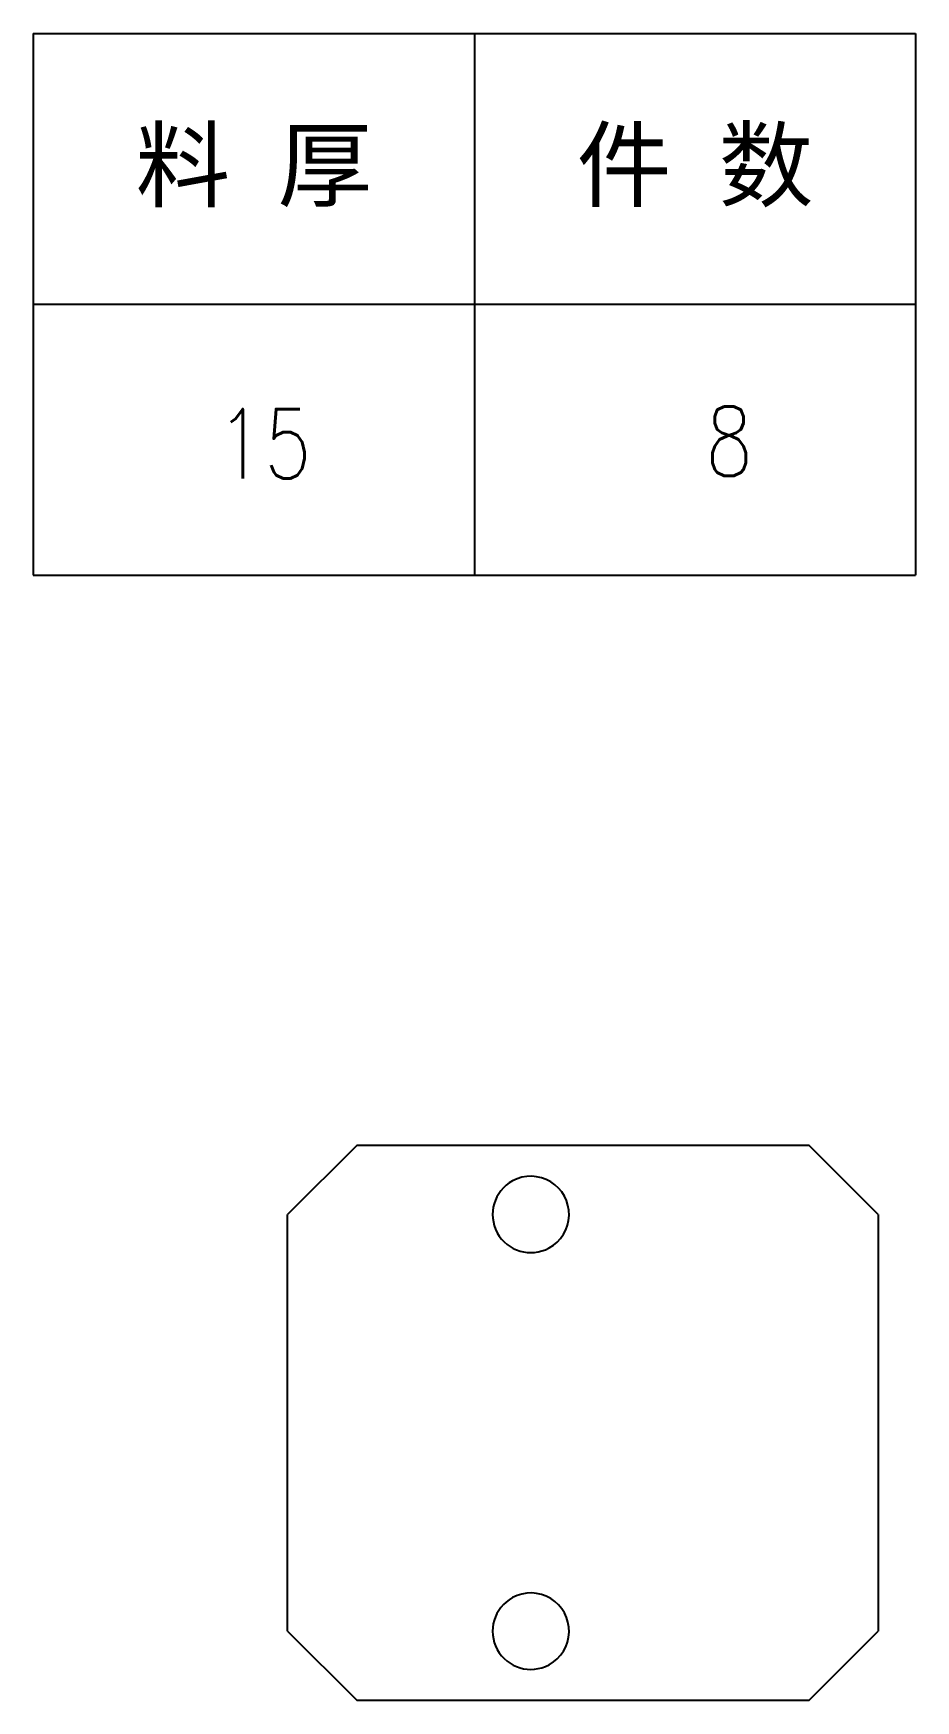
# Model space of a CAD drawing. Header units: millimetres. Extents: x 2210 to 79821, y -19430 to 2344.
# Drawn here: x 11145.1 to 11272.1, y 1875.6 to 2115.6 of the extents above; entities that cross this region are included whole.
import ezdxf
from ezdxf.enums import TextEntityAlignment as Align

# ---------------------------------------------------------------- set-up
doc = ezdxf.new("R2010")
doc.units = ezdxf.units.MM
doc.layers.add('101', color=7, linetype='Continuous', true_color=0xffffff)
doc.styles.add('DIM', font='simplex.shx', dxfattribs={"width": 0.8, "bigfont": 'bigfont.shx'})
doc.styles.get("Standard").update_dxf_attribs({"font": 'arial.ttf'})

# ---------------------------------------------------------------- blocks, each defined once
blk = doc.blocks.new('*T1')
at = {"color": 0, "linetype": 'ByBlock', "lineweight": -2, "transparency": 16777216}
for p, q in [((0, 0), (127, 0)), ((0, 0), (0, -78)), ((63.5, 0), (63.5, -78)), ((127, 0), (127, -78)), ((0, -39), (127, -39)), ((0, -78), (127, -78))]:
    blk.add_line(p, q, dxfattribs=at)
at = {"color": 0, "transparency": 16777216, "char_height": 10, "width": 60.5, "attachment_point": 5}
for s, insert in [('{\\fSimSun|b0|i0|c134|p2;料 厚}', (31.75, -19.5)), ('{\\fSimSun|b0|i0|c134|p2;件 数}', (95.25, -19.5))]:
    blk.add_mtext(s, dxfattribs=dict(at, insert=insert))
blk = doc.blocks.new('拆图参数')
blk.add_blockref('*T1', (-63.5, 78))
at = {"style": 'DIM', "width": 0.8}
blk.add_attdef('1', text='', height=10, dxfattribs=at).set_placement((36.65, 19.27), align=Align.MIDDLE_CENTER)
blk.add_attdef('6', text='', height=10, dxfattribs=at).set_placement((-37.13, 18.91), align=Align.MIDDLE_LEFT)

msp = doc.modelspace()

# ---------------------------------------------------------------- linework, layer by layer
at = {"layer": '101', "color": 92, "linetype": 'Continuous', "lineweight": 25}
for p, q in [((11191.68, 1955.59), (11181.68, 1945.59)), ((11191.68, 1955.59), (11256.68, 1955.59)), ((11266.68, 1945.59), (11256.68, 1955.59)), ((11181.68, 1885.59), (11181.68, 1945.59)), ((11266.68, 1945.59), (11266.68, 1885.59)), ((11181.68, 1885.59), (11191.68, 1875.59)), ((11256.68, 1875.59), (11266.68, 1885.59)), ((11256.68, 1875.59), (11191.68, 1875.59))]:
    msp.add_line(p, q, dxfattribs=at)
for centre, start, end in [((11216.68, 1945.59), 118.6479, 298.6479), ((11216.68, 1945.59), 298.6479, 118.6479), ((11216.68, 1885.59), 118.6479, 298.6479), ((11216.68, 1885.59), 298.6479, 118.6479)]:
    msp.add_arc(centre, 5.5, start, end, dxfattribs=at)

# ---------------------------------------------------------------- block references
msp.add_blockref('拆图参数', (11208.57, 2037.65)).add_auto_attribs({'1': '8', '6': '15'})

doc.saveas('drawing.dxf')
